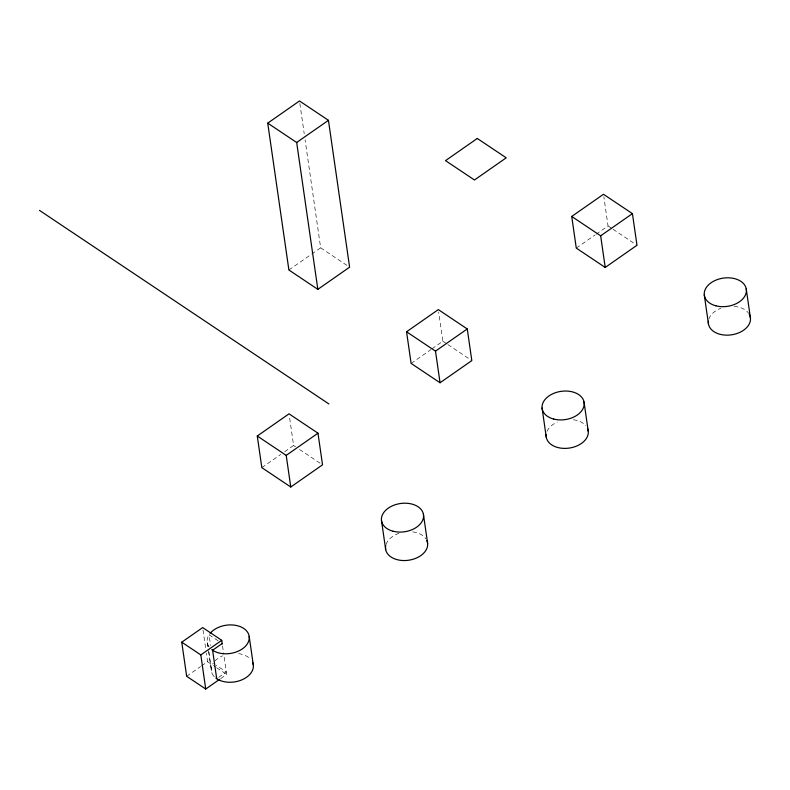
<?xml version="1.0" encoding="UTF-8"?>
<svg xmlns="http://www.w3.org/2000/svg" width="790" height="790" viewBox="0 0 790 790"><rect width="100%" height="100%" fill="white"/><g stroke="black" fill="none" stroke-linecap="round" stroke-linejoin="round"><path stroke-width="0.59" stroke-dasharray="3.95 2.96" d="M288.893 269.992L310.737 254.745M311.724 254.054L320.661 247.813L305.088 139.8M261.826 467.65L280.687 454.477M284.657 451.712L293.594 445.471L289.387 416.271M411.116 363.41L430.965 349.555M431.952 348.854L442.874 341.231L438.667 312.03M576.275 248.09L595.137 234.916M596.134 234.225L608.043 225.91L603.837 196.71M186.667 676.289L200.611 666.553M201.608 665.851L207.582 661.684L206.358 653.152M218.613 677.366L226.296 672.004L216.203 665.259M220.667 678.6L226.641 674.433L223.906 655.394M608.043 225.91L612.033 228.577M613.03 229.248L636.987 245.265M320.661 247.813L349.605 267.178M442.874 341.231L446.863 343.907M447.861 344.568L471.818 360.596M293.594 445.471L295.588 446.804M299.578 449.471L322.537 464.826M218.159 640.828L209.073 634.765L210.614 645.44M207.582 661.684L215.611 667.046M216.618 667.718L226.641 674.433M207.217 642.546L208.274 649.637M208.451 650.822L211.325 671.016M299.844 103.391L304.219 133.737M222.533 645.904L223.728 654.209M207.889 644.837L208.145 646.615M208.916 651.957L211.987 673.307M203.02 630.015L205.657 648.284M708.847 319.121A21.212 14.279 -8.2 0 1 720.845 308.258M734.107 306.352A21.212 14.279 -8.2 0 1 748.683 313.373M547.045 431.34A21.212 14.279 -8.2 0 1 557.306 422.058M573.372 419.737A21.212 14.279 -8.2 0 1 585.844 425.751M386.034 544.527A21.212 14.279 -8.2 0 1 399.424 533.171M412.745 531.897A21.212 14.279 -8.2 0 1 425.869 538.78M214.396 676.813A21.212 14.279 -8.2 0 1 213.181 663.235M214.959 660.993A21.212 14.279 -8.2 0 1 222.642 655.809M238.6 653.626A21.212 14.279 -8.2 0 1 250.223 658.87M209.123 646.971A21.212 14.279 -8.2 0 1 209.607 633.995"/><path stroke-width="1.19" d="M267.731 123.141L299.499 100.962L328.443 120.327L349.605 267.178L317.837 289.347L288.893 269.992L267.731 123.141L296.675 142.496L317.837 289.347M296.675 142.496L328.443 120.327M257.273 436.011L289.031 413.832L317.975 433.197L322.537 464.826L290.769 487.005L261.826 467.65L257.273 436.011L286.207 455.376L290.769 487.005M406.554 331.78L438.322 309.601L467.255 328.956L471.818 360.596L440.05 382.765L411.116 363.41L406.554 331.78L435.497 351.135L440.05 382.765M571.723 216.45L603.481 194.281L632.425 213.636L636.987 245.265L605.219 267.445L576.275 248.09L571.723 216.45L600.657 235.815L605.219 267.445M286.207 455.376L317.975 433.197M435.497 351.135L467.255 328.956M600.657 235.815L632.425 213.636M219.669 679.301L205.726 689.038L186.667 676.289L181.759 642.181L202.675 627.576L221.733 640.325L222.257 643.978M205.726 689.038L200.818 654.93L221.733 640.325M222.197 643.534L212.599 650.229L216.697 678.709M39.5 210.397L328.916 403.966M181.759 642.181L200.818 654.93M746.214 288.706L750.461 318.192M704.255 294.759L708.502 324.236M584.027 401.952L588.274 431.429M542.068 408.005L546.315 437.482M423.401 514.112L427.647 543.589M381.442 520.166L385.688 549.643M249.186 636.385L253.294 664.854M749.246 314.282A21.212 14.279 -8.2 0 1 732.192 334.723A21.212 14.279 -8.2 0 1 708.393 321.175M587.523 428.466A21.212 14.279 -8.2 0 1 569.264 448.078A21.212 14.279 -8.2 0 1 546.206 434.421M426.886 540.627A21.212 14.279 -8.2 0 1 407.877 560.337A21.212 14.279 -8.2 0 1 385.747 545.554M210.199 633.254A21.212 14.279 -8.2 0 1 241.187 627.033A21.212 14.279 -8.2 0 1 243.202 648.254A21.212 14.279 -8.2 0 1 211.76 649.637M252.583 662.336A21.212 14.279 -8.2 0 1 241.967 679.815A21.212 14.279 -8.2 0 1 215.858 678.106M477.279 138.457L445.521 160.637L474.464 179.992L506.222 157.812L477.279 138.457M715.898 305.819A21.212 14.279 -8.2 0 0 746.362 289.713A21.212 14.279 -8.2 0 0 713.666 281.181A21.212 14.279 -8.2 0 0 715.898 305.819M553.711 419.065A21.212 14.279 -8.2 0 0 584.175 402.959A21.212 14.279 -8.2 0 0 551.479 394.417A21.212 14.279 -8.2 0 0 553.711 419.065M393.074 531.226A21.212 14.279 -8.2 0 0 423.539 515.12A21.212 14.279 -8.2 0 0 390.853 506.578A21.212 14.279 -8.2 0 0 393.074 531.226"/></g></svg>
